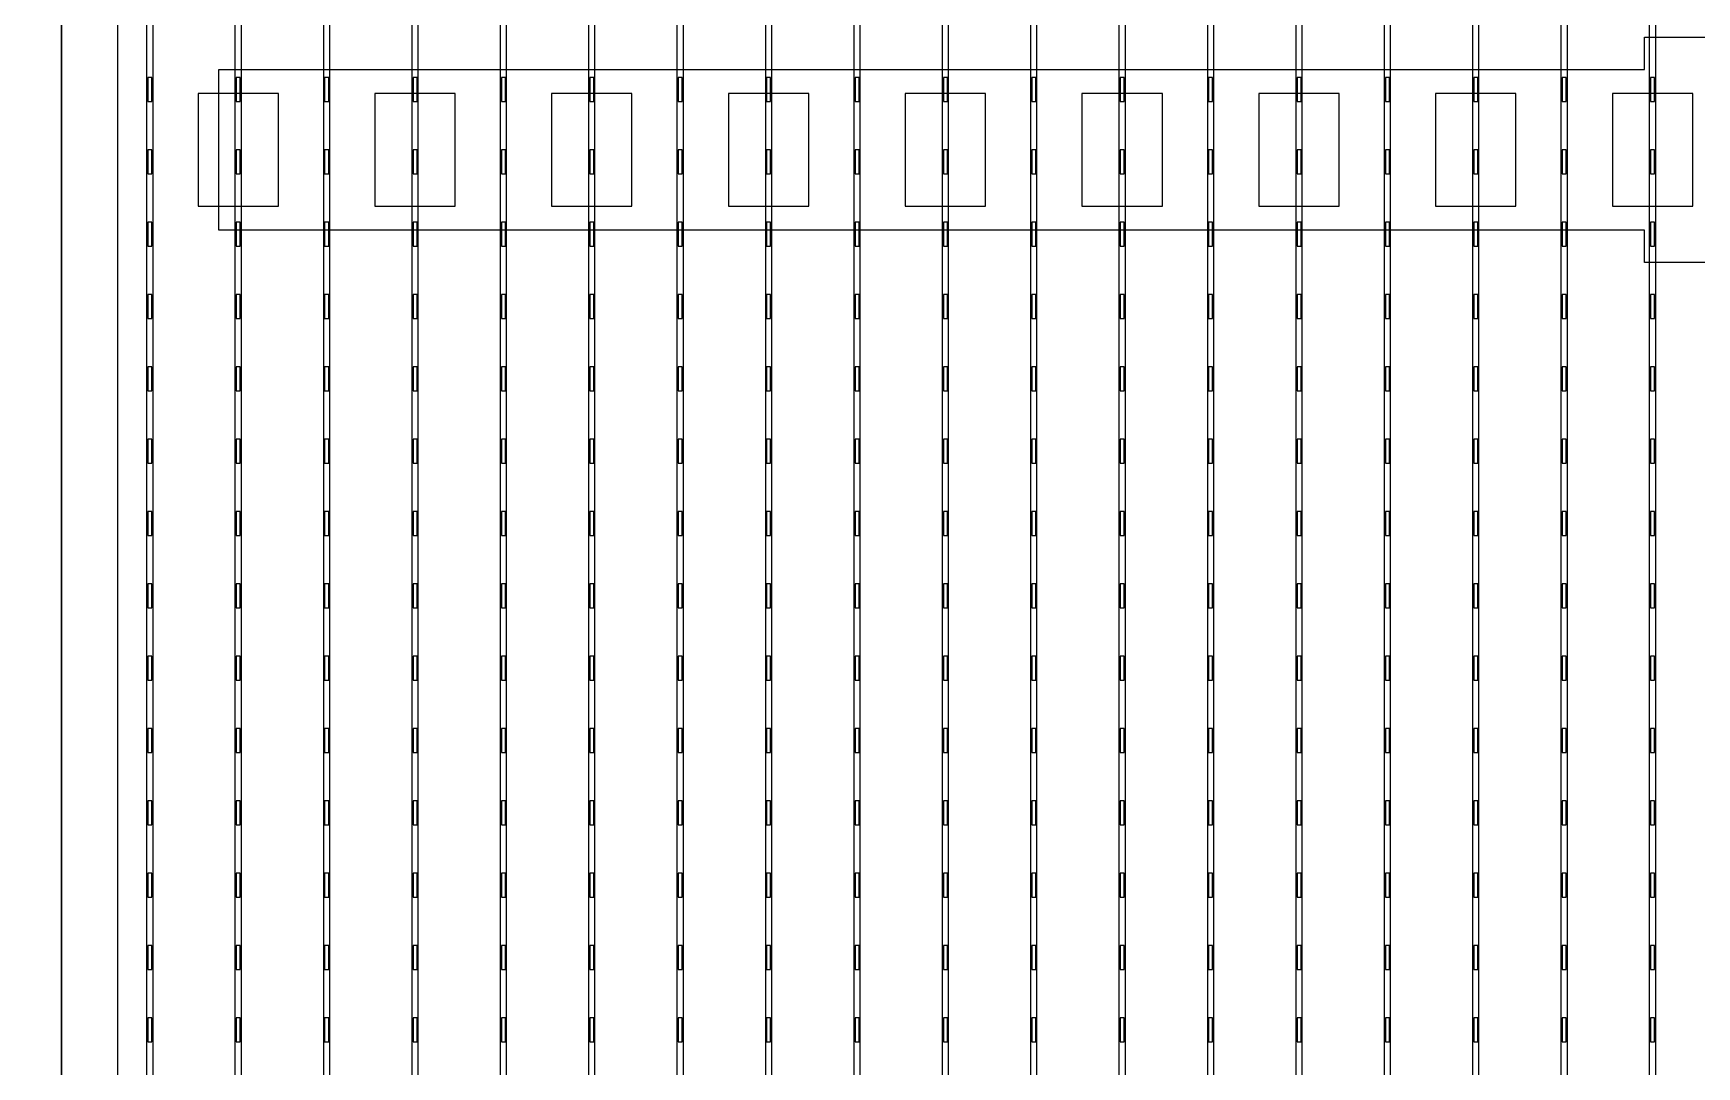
# Model space of a CAD drawing. Header units: millimetres. Extents: x -18 to 142, y -7 to 153.
# Drawn here: x 20.2 to 30.55, y 132.9 to 139.32 of the extents above; entities that cross this region are included whole.
import ezdxf

# ---------------------------------------------------------------- set-up
doc = ezdxf.new("R2010")
doc.units = ezdxf.units.MM
for name, color, linetype in [('BUSBARS', 3, 'Continuous'), ('CELLS', 5, 'Continuous'), ('CONTACT_PADS', 2, 'Continuous'), ('DICING', 4, 'Continuous'), ('FINGERS', 1, 'Continuous'), ('INSULATION', 2, 'Continuous')]:
    doc.layers.add(name, color=color, linetype=linetype)

msp = doc.modelspace()

# ---------------------------------------------------------------- linework, layer by layer
at = {"layer": 'BUSBARS'}
msp.add_lwpolyline([(40.29, 139.1), (40.29, 138.1), (31.42, 138.1), (31.42, 137.9), (30.22, 137.9), (30.22, 138.1), (21.35, 138.1), (21.35, 139.1), (30.22, 139.1), (30.22, 139.3), (31.42, 139.3), (31.42, 139.1), (40.29, 139.1)], close=True, dxfattribs=at)
at = {"layer": 'CELLS'}
for points in [[(20.37, 124.9), (20.37, 145.8), (-0.53, 145.8), (-0.53, 124.9), (20.37, 124.9)], [(41.27, 124.9), (41.27, 145.8), (20.37, 145.8), (20.37, 124.9), (41.27, 124.9)]]:
    msp.add_lwpolyline(points, close=True, dxfattribs=at)
at = {"layer": 'CONTACT_PADS'}
for points in [[(20.933, 138.9), (20.933, 139.05), (20.908, 139.05), (20.908, 138.9), (20.933, 138.9)], [(21.483, 138.9), (21.483, 139.05), (21.458, 139.05), (21.458, 138.9), (21.483, 138.9)], [(22.033, 138.9), (22.033, 139.05), (22.008, 139.05), (22.008, 138.9), (22.033, 138.9)], [(22.583, 138.9), (22.583, 139.05), (22.558, 139.05), (22.558, 138.9), (22.583, 138.9)], [(23.133, 138.9), (23.133, 139.05), (23.108, 139.05), (23.108, 138.9), (23.133, 138.9)], [(23.683, 138.9), (23.683, 139.05), (23.658, 139.05), (23.658, 138.9), (23.683, 138.9)], [(24.233, 138.9), (24.233, 139.05), (24.208, 139.05), (24.208, 138.9), (24.233, 138.9)], [(24.783, 138.9), (24.783, 139.05), (24.758, 139.05), (24.758, 138.9), (24.783, 138.9)], [(25.333, 138.9), (25.333, 139.05), (25.308, 139.05), (25.308, 138.9), (25.333, 138.9)], [(25.883, 138.9), (25.883, 139.05), (25.858, 139.05), (25.858, 138.9), (25.883, 138.9)], [(26.433, 138.9), (26.433, 139.05), (26.408, 139.05), (26.408, 138.9), (26.433, 138.9)], [(26.983, 138.9), (26.983, 139.05), (26.958, 139.05), (26.958, 138.9), (26.983, 138.9)], [(27.533, 138.9), (27.533, 139.05), (27.508, 139.05), (27.508, 138.9), (27.533, 138.9)], [(28.083, 138.9), (28.083, 139.05), (28.058, 139.05), (28.058, 138.9), (28.083, 138.9)], [(28.633, 138.9), (28.633, 139.05), (28.608, 139.05), (28.608, 138.9), (28.633, 138.9)], [(29.183, 138.9), (29.183, 139.05), (29.158, 139.05), (29.158, 138.9), (29.183, 138.9)], [(29.733, 138.9), (29.733, 139.05), (29.708, 139.05), (29.708, 138.9), (29.733, 138.9)], [(30.283, 138.9), (30.283, 139.05), (30.258, 139.05), (30.258, 138.9), (30.283, 138.9)], [(20.933, 138.45), (20.933, 138.6), (20.908, 138.6), (20.908, 138.45), (20.933, 138.45)], [(21.483, 138.45), (21.483, 138.6), (21.458, 138.6), (21.458, 138.45), (21.483, 138.45)], [(22.033, 138.45), (22.033, 138.6), (22.008, 138.6), (22.008, 138.45), (22.033, 138.45)], [(22.583, 138.45), (22.583, 138.6), (22.558, 138.6), (22.558, 138.45), (22.583, 138.45)], [(23.133, 138.45), (23.133, 138.6), (23.108, 138.6), (23.108, 138.45), (23.133, 138.45)], [(23.683, 138.45), (23.683, 138.6), (23.658, 138.6), (23.658, 138.45), (23.683, 138.45)], [(24.233, 138.45), (24.233, 138.6), (24.208, 138.6), (24.208, 138.45), (24.233, 138.45)], [(24.783, 138.45), (24.783, 138.6), (24.758, 138.6), (24.758, 138.45), (24.783, 138.45)], [(25.333, 138.45), (25.333, 138.6), (25.308, 138.6), (25.308, 138.45), (25.333, 138.45)], [(25.883, 138.45), (25.883, 138.6), (25.858, 138.6), (25.858, 138.45), (25.883, 138.45)], [(26.433, 138.45), (26.433, 138.6), (26.408, 138.6), (26.408, 138.45), (26.433, 138.45)], [(26.983, 138.45), (26.983, 138.6), (26.958, 138.6), (26.958, 138.45), (26.983, 138.45)], [(27.533, 138.45), (27.533, 138.6), (27.508, 138.6), (27.508, 138.45), (27.533, 138.45)], [(28.083, 138.45), (28.083, 138.6), (28.058, 138.6), (28.058, 138.45), (28.083, 138.45)], [(28.633, 138.45), (28.633, 138.6), (28.608, 138.6), (28.608, 138.45), (28.633, 138.45)], [(29.183, 138.45), (29.183, 138.6), (29.158, 138.6), (29.158, 138.45), (29.183, 138.45)], [(29.733, 138.45), (29.733, 138.6), (29.708, 138.6), (29.708, 138.45), (29.733, 138.45)], [(30.283, 138.45), (30.283, 138.6), (30.258, 138.6), (30.258, 138.45), (30.283, 138.45)], [(20.933, 138), (20.933, 138.15), (20.908, 138.15), (20.908, 138), (20.933, 138)], [(21.483, 138), (21.483, 138.15), (21.458, 138.15), (21.458, 138), (21.483, 138)], [(22.033, 138), (22.033, 138.15), (22.008, 138.15), (22.008, 138), (22.033, 138)], [(22.583, 138), (22.583, 138.15), (22.558, 138.15), (22.558, 138), (22.583, 138)], [(23.133, 138), (23.133, 138.15), (23.108, 138.15), (23.108, 138), (23.133, 138)], [(23.683, 138), (23.683, 138.15), (23.658, 138.15), (23.658, 138), (23.683, 138)], [(24.233, 138), (24.233, 138.15), (24.208, 138.15), (24.208, 138), (24.233, 138)], [(24.783, 138), (24.783, 138.15), (24.758, 138.15), (24.758, 138), (24.783, 138)], [(25.333, 138), (25.333, 138.15), (25.308, 138.15), (25.308, 138), (25.333, 138)], [(25.883, 138), (25.883, 138.15), (25.858, 138.15), (25.858, 138), (25.883, 138)], [(26.433, 138), (26.433, 138.15), (26.408, 138.15), (26.408, 138), (26.433, 138)], [(26.983, 138), (26.983, 138.15), (26.958, 138.15), (26.958, 138), (26.983, 138)], [(27.533, 138), (27.533, 138.15), (27.508, 138.15), (27.508, 138), (27.533, 138)], [(28.083, 138), (28.083, 138.15), (28.058, 138.15), (28.058, 138), (28.083, 138)], [(28.633, 138), (28.633, 138.15), (28.608, 138.15), (28.608, 138), (28.633, 138)], [(29.183, 138), (29.183, 138.15), (29.158, 138.15), (29.158, 138), (29.183, 138)], [(29.733, 138), (29.733, 138.15), (29.708, 138.15), (29.708, 138), (29.733, 138)], [(30.283, 138), (30.283, 138.15), (30.258, 138.15), (30.258, 138), (30.283, 138)], [(20.933, 137.55), (20.933, 137.7), (20.908, 137.7), (20.908, 137.55), (20.933, 137.55)], [(21.483, 137.55), (21.483, 137.7), (21.458, 137.7), (21.458, 137.55), (21.483, 137.55)], [(22.033, 137.55), (22.033, 137.7), (22.008, 137.7), (22.008, 137.55), (22.033, 137.55)], [(22.583, 137.55), (22.583, 137.7), (22.558, 137.7), (22.558, 137.55), (22.583, 137.55)], [(23.133, 137.55), (23.133, 137.7), (23.108, 137.7), (23.108, 137.55), (23.133, 137.55)], [(23.683, 137.55), (23.683, 137.7), (23.658, 137.7), (23.658, 137.55), (23.683, 137.55)], [(24.233, 137.55), (24.233, 137.7), (24.208, 137.7), (24.208, 137.55), (24.233, 137.55)], [(24.783, 137.55), (24.783, 137.7), (24.758, 137.7), (24.758, 137.55), (24.783, 137.55)], [(25.333, 137.55), (25.333, 137.7), (25.308, 137.7), (25.308, 137.55), (25.333, 137.55)], [(25.883, 137.55), (25.883, 137.7), (25.858, 137.7), (25.858, 137.55), (25.883, 137.55)], [(26.433, 137.55), (26.433, 137.7), (26.408, 137.7), (26.408, 137.55), (26.433, 137.55)], [(26.983, 137.55), (26.983, 137.7), (26.958, 137.7), (26.958, 137.55), (26.983, 137.55)], [(27.533, 137.55), (27.533, 137.7), (27.508, 137.7), (27.508, 137.55), (27.533, 137.55)], [(28.083, 137.55), (28.083, 137.7), (28.058, 137.7), (28.058, 137.55), (28.083, 137.55)], [(28.633, 137.55), (28.633, 137.7), (28.608, 137.7), (28.608, 137.55), (28.633, 137.55)], [(29.183, 137.55), (29.183, 137.7), (29.158, 137.7), (29.158, 137.55), (29.183, 137.55)], [(29.733, 137.55), (29.733, 137.7), (29.708, 137.7), (29.708, 137.55), (29.733, 137.55)], [(30.283, 137.55), (30.283, 137.7), (30.258, 137.7), (30.258, 137.55), (30.283, 137.55)], [(20.933, 137.1), (20.933, 137.25), (20.908, 137.25), (20.908, 137.1), (20.933, 137.1)], [(21.483, 137.1), (21.483, 137.25), (21.458, 137.25), (21.458, 137.1), (21.483, 137.1)], [(22.033, 137.1), (22.033, 137.25), (22.008, 137.25), (22.008, 137.1), (22.033, 137.1)], [(22.583, 137.1), (22.583, 137.25), (22.558, 137.25), (22.558, 137.1), (22.583, 137.1)], [(23.133, 137.1), (23.133, 137.25), (23.108, 137.25), (23.108, 137.1), (23.133, 137.1)], [(23.683, 137.1), (23.683, 137.25), (23.658, 137.25), (23.658, 137.1), (23.683, 137.1)], [(24.233, 137.1), (24.233, 137.25), (24.208, 137.25), (24.208, 137.1), (24.233, 137.1)], [(24.783, 137.1), (24.783, 137.25), (24.758, 137.25), (24.758, 137.1), (24.783, 137.1)], [(25.333, 137.1), (25.333, 137.25), (25.308, 137.25), (25.308, 137.1), (25.333, 137.1)], [(25.883, 137.1), (25.883, 137.25), (25.858, 137.25), (25.858, 137.1), (25.883, 137.1)], [(26.433, 137.1), (26.433, 137.25), (26.408, 137.25), (26.408, 137.1), (26.433, 137.1)], [(26.983, 137.1), (26.983, 137.25), (26.958, 137.25), (26.958, 137.1), (26.983, 137.1)], [(27.533, 137.1), (27.533, 137.25), (27.508, 137.25), (27.508, 137.1), (27.533, 137.1)], [(28.083, 137.1), (28.083, 137.25), (28.058, 137.25), (28.058, 137.1), (28.083, 137.1)], [(28.633, 137.1), (28.633, 137.25), (28.608, 137.25), (28.608, 137.1), (28.633, 137.1)], [(29.183, 137.1), (29.183, 137.25), (29.158, 137.25), (29.158, 137.1), (29.183, 137.1)], [(29.733, 137.1), (29.733, 137.25), (29.708, 137.25), (29.708, 137.1), (29.733, 137.1)], [(30.283, 137.1), (30.283, 137.25), (30.258, 137.25), (30.258, 137.1), (30.283, 137.1)], [(20.933, 136.65), (20.933, 136.8), (20.908, 136.8), (20.908, 136.65), (20.933, 136.65)], [(21.483, 136.65), (21.483, 136.8), (21.458, 136.8), (21.458, 136.65), (21.483, 136.65)], [(22.033, 136.65), (22.033, 136.8), (22.008, 136.8), (22.008, 136.65), (22.033, 136.65)], [(22.583, 136.65), (22.583, 136.8), (22.558, 136.8), (22.558, 136.65), (22.583, 136.65)], [(23.133, 136.65), (23.133, 136.8), (23.108, 136.8), (23.108, 136.65), (23.133, 136.65)], [(23.683, 136.65), (23.683, 136.8), (23.658, 136.8), (23.658, 136.65), (23.683, 136.65)], [(24.233, 136.65), (24.233, 136.8), (24.208, 136.8), (24.208, 136.65), (24.233, 136.65)], [(24.783, 136.65), (24.783, 136.8), (24.758, 136.8), (24.758, 136.65), (24.783, 136.65)], [(25.333, 136.65), (25.333, 136.8), (25.308, 136.8), (25.308, 136.65), (25.333, 136.65)], [(25.883, 136.65), (25.883, 136.8), (25.858, 136.8), (25.858, 136.65), (25.883, 136.65)], [(26.433, 136.65), (26.433, 136.8), (26.408, 136.8), (26.408, 136.65), (26.433, 136.65)], [(26.983, 136.65), (26.983, 136.8), (26.958, 136.8), (26.958, 136.65), (26.983, 136.65)], [(27.533, 136.65), (27.533, 136.8), (27.508, 136.8), (27.508, 136.65), (27.533, 136.65)], [(28.083, 136.65), (28.083, 136.8), (28.058, 136.8), (28.058, 136.65), (28.083, 136.65)], [(28.633, 136.65), (28.633, 136.8), (28.608, 136.8), (28.608, 136.65), (28.633, 136.65)], [(29.183, 136.65), (29.183, 136.8), (29.158, 136.8), (29.158, 136.65), (29.183, 136.65)], [(29.733, 136.65), (29.733, 136.8), (29.708, 136.8), (29.708, 136.65), (29.733, 136.65)], [(30.283, 136.65), (30.283, 136.8), (30.258, 136.8), (30.258, 136.65), (30.283, 136.65)], [(20.933, 136.2), (20.933, 136.35), (20.908, 136.35), (20.908, 136.2), (20.933, 136.2)], [(21.483, 136.2), (21.483, 136.35), (21.458, 136.35), (21.458, 136.2), (21.483, 136.2)], [(22.033, 136.2), (22.033, 136.35), (22.008, 136.35), (22.008, 136.2), (22.033, 136.2)], [(22.583, 136.2), (22.583, 136.35), (22.558, 136.35), (22.558, 136.2), (22.583, 136.2)], [(23.133, 136.2), (23.133, 136.35), (23.108, 136.35), (23.108, 136.2), (23.133, 136.2)], [(23.683, 136.2), (23.683, 136.35), (23.658, 136.35), (23.658, 136.2), (23.683, 136.2)], [(24.233, 136.2), (24.233, 136.35), (24.208, 136.35), (24.208, 136.2), (24.233, 136.2)], [(24.783, 136.2), (24.783, 136.35), (24.758, 136.35), (24.758, 136.2), (24.783, 136.2)], [(25.333, 136.2), (25.333, 136.35), (25.308, 136.35), (25.308, 136.2), (25.333, 136.2)], [(25.883, 136.2), (25.883, 136.35), (25.858, 136.35), (25.858, 136.2), (25.883, 136.2)], [(26.433, 136.2), (26.433, 136.35), (26.408, 136.35), (26.408, 136.2), (26.433, 136.2)], [(26.983, 136.2), (26.983, 136.35), (26.958, 136.35), (26.958, 136.2), (26.983, 136.2)], [(27.533, 136.2), (27.533, 136.35), (27.508, 136.35), (27.508, 136.2), (27.533, 136.2)], [(28.083, 136.2), (28.083, 136.35), (28.058, 136.35), (28.058, 136.2), (28.083, 136.2)], [(28.633, 136.2), (28.633, 136.35), (28.608, 136.35), (28.608, 136.2), (28.633, 136.2)], [(29.183, 136.2), (29.183, 136.35), (29.158, 136.35), (29.158, 136.2), (29.183, 136.2)], [(29.733, 136.2), (29.733, 136.35), (29.708, 136.35), (29.708, 136.2), (29.733, 136.2)], [(30.283, 136.2), (30.283, 136.35), (30.258, 136.35), (30.258, 136.2), (30.283, 136.2)], [(20.933, 135.75), (20.933, 135.9), (20.908, 135.9), (20.908, 135.75), (20.933, 135.75)], [(21.483, 135.75), (21.483, 135.9), (21.458, 135.9), (21.458, 135.75), (21.483, 135.75)], [(22.033, 135.75), (22.033, 135.9), (22.008, 135.9), (22.008, 135.75), (22.033, 135.75)], [(22.583, 135.75), (22.583, 135.9), (22.558, 135.9), (22.558, 135.75), (22.583, 135.75)], [(23.133, 135.75), (23.133, 135.9), (23.108, 135.9), (23.108, 135.75), (23.133, 135.75)], [(23.683, 135.75), (23.683, 135.9), (23.658, 135.9), (23.658, 135.75), (23.683, 135.75)], [(24.233, 135.75), (24.233, 135.9), (24.208, 135.9), (24.208, 135.75), (24.233, 135.75)], [(24.783, 135.75), (24.783, 135.9), (24.758, 135.9), (24.758, 135.75), (24.783, 135.75)], [(25.333, 135.75), (25.333, 135.9), (25.308, 135.9), (25.308, 135.75), (25.333, 135.75)], [(25.883, 135.75), (25.883, 135.9), (25.858, 135.9), (25.858, 135.75), (25.883, 135.75)], [(26.433, 135.75), (26.433, 135.9), (26.408, 135.9), (26.408, 135.75), (26.433, 135.75)], [(26.983, 135.75), (26.983, 135.9), (26.958, 135.9), (26.958, 135.75), (26.983, 135.75)], [(27.533, 135.75), (27.533, 135.9), (27.508, 135.9), (27.508, 135.75), (27.533, 135.75)], [(28.083, 135.75), (28.083, 135.9), (28.058, 135.9), (28.058, 135.75), (28.083, 135.75)], [(28.633, 135.75), (28.633, 135.9), (28.608, 135.9), (28.608, 135.75), (28.633, 135.75)], [(29.183, 135.75), (29.183, 135.9), (29.158, 135.9), (29.158, 135.75), (29.183, 135.75)], [(29.733, 135.75), (29.733, 135.9), (29.708, 135.9), (29.708, 135.75), (29.733, 135.75)], [(30.283, 135.75), (30.283, 135.9), (30.258, 135.9), (30.258, 135.75), (30.283, 135.75)], [(20.933, 135.3), (20.933, 135.45), (20.908, 135.45), (20.908, 135.3), (20.933, 135.3)], [(21.483, 135.3), (21.483, 135.45), (21.458, 135.45), (21.458, 135.3), (21.483, 135.3)], [(22.033, 135.3), (22.033, 135.45), (22.008, 135.45), (22.008, 135.3), (22.033, 135.3)], [(22.583, 135.3), (22.583, 135.45), (22.558, 135.45), (22.558, 135.3), (22.583, 135.3)], [(23.133, 135.3), (23.133, 135.45), (23.108, 135.45), (23.108, 135.3), (23.133, 135.3)], [(23.683, 135.3), (23.683, 135.45), (23.658, 135.45), (23.658, 135.3), (23.683, 135.3)], [(24.233, 135.3), (24.233, 135.45), (24.208, 135.45), (24.208, 135.3), (24.233, 135.3)], [(24.783, 135.3), (24.783, 135.45), (24.758, 135.45), (24.758, 135.3), (24.783, 135.3)], [(25.333, 135.3), (25.333, 135.45), (25.308, 135.45), (25.308, 135.3), (25.333, 135.3)], [(25.883, 135.3), (25.883, 135.45), (25.858, 135.45), (25.858, 135.3), (25.883, 135.3)], [(26.433, 135.3), (26.433, 135.45), (26.408, 135.45), (26.408, 135.3), (26.433, 135.3)], [(26.983, 135.3), (26.983, 135.45), (26.958, 135.45), (26.958, 135.3), (26.983, 135.3)], [(27.533, 135.3), (27.533, 135.45), (27.508, 135.45), (27.508, 135.3), (27.533, 135.3)], [(28.083, 135.3), (28.083, 135.45), (28.058, 135.45), (28.058, 135.3), (28.083, 135.3)], [(28.633, 135.3), (28.633, 135.45), (28.608, 135.45), (28.608, 135.3), (28.633, 135.3)], [(29.183, 135.3), (29.183, 135.45), (29.158, 135.45), (29.158, 135.3), (29.183, 135.3)], [(29.733, 135.3), (29.733, 135.45), (29.708, 135.45), (29.708, 135.3), (29.733, 135.3)], [(30.283, 135.3), (30.283, 135.45), (30.258, 135.45), (30.258, 135.3), (30.283, 135.3)], [(20.933, 134.85), (20.933, 135), (20.908, 135), (20.908, 134.85), (20.933, 134.85)], [(21.483, 134.85), (21.483, 135), (21.458, 135), (21.458, 134.85), (21.483, 134.85)], [(22.033, 134.85), (22.033, 135), (22.008, 135), (22.008, 134.85), (22.033, 134.85)], [(22.583, 134.85), (22.583, 135), (22.558, 135), (22.558, 134.85), (22.583, 134.85)], [(23.133, 134.85), (23.133, 135), (23.108, 135), (23.108, 134.85), (23.133, 134.85)], [(23.683, 134.85), (23.683, 135), (23.658, 135), (23.658, 134.85), (23.683, 134.85)], [(24.233, 134.85), (24.233, 135), (24.208, 135), (24.208, 134.85), (24.233, 134.85)], [(24.783, 134.85), (24.783, 135), (24.758, 135), (24.758, 134.85), (24.783, 134.85)], [(25.333, 134.85), (25.333, 135), (25.308, 135), (25.308, 134.85), (25.333, 134.85)], [(25.883, 134.85), (25.883, 135), (25.858, 135), (25.858, 134.85), (25.883, 134.85)], [(26.433, 134.85), (26.433, 135), (26.408, 135), (26.408, 134.85), (26.433, 134.85)], [(26.983, 134.85), (26.983, 135), (26.958, 135), (26.958, 134.85), (26.983, 134.85)], [(27.533, 134.85), (27.533, 135), (27.508, 135), (27.508, 134.85), (27.533, 134.85)], [(28.083, 134.85), (28.083, 135), (28.058, 135), (28.058, 134.85), (28.083, 134.85)], [(28.633, 134.85), (28.633, 135), (28.608, 135), (28.608, 134.85), (28.633, 134.85)], [(29.183, 134.85), (29.183, 135), (29.158, 135), (29.158, 134.85), (29.183, 134.85)], [(29.733, 134.85), (29.733, 135), (29.708, 135), (29.708, 134.85), (29.733, 134.85)], [(30.283, 134.85), (30.283, 135), (30.258, 135), (30.258, 134.85), (30.283, 134.85)], [(20.933, 134.4), (20.933, 134.55), (20.908, 134.55), (20.908, 134.4), (20.933, 134.4)], [(21.483, 134.4), (21.483, 134.55), (21.458, 134.55), (21.458, 134.4), (21.483, 134.4)], [(22.033, 134.4), (22.033, 134.55), (22.008, 134.55), (22.008, 134.4), (22.033, 134.4)], [(22.583, 134.4), (22.583, 134.55), (22.558, 134.55), (22.558, 134.4), (22.583, 134.4)], [(23.133, 134.4), (23.133, 134.55), (23.108, 134.55), (23.108, 134.4), (23.133, 134.4)], [(23.683, 134.4), (23.683, 134.55), (23.658, 134.55), (23.658, 134.4), (23.683, 134.4)], [(24.233, 134.4), (24.233, 134.55), (24.208, 134.55), (24.208, 134.4), (24.233, 134.4)], [(24.783, 134.4), (24.783, 134.55), (24.758, 134.55), (24.758, 134.4), (24.783, 134.4)], [(25.333, 134.4), (25.333, 134.55), (25.308, 134.55), (25.308, 134.4), (25.333, 134.4)], [(25.883, 134.4), (25.883, 134.55), (25.858, 134.55), (25.858, 134.4), (25.883, 134.4)], [(26.433, 134.4), (26.433, 134.55), (26.408, 134.55), (26.408, 134.4), (26.433, 134.4)], [(26.983, 134.4), (26.983, 134.55), (26.958, 134.55), (26.958, 134.4), (26.983, 134.4)], [(27.533, 134.4), (27.533, 134.55), (27.508, 134.55), (27.508, 134.4), (27.533, 134.4)], [(28.083, 134.4), (28.083, 134.55), (28.058, 134.55), (28.058, 134.4), (28.083, 134.4)], [(28.633, 134.4), (28.633, 134.55), (28.608, 134.55), (28.608, 134.4), (28.633, 134.4)], [(29.183, 134.4), (29.183, 134.55), (29.158, 134.55), (29.158, 134.4), (29.183, 134.4)], [(29.733, 134.4), (29.733, 134.55), (29.708, 134.55), (29.708, 134.4), (29.733, 134.4)], [(30.283, 134.4), (30.283, 134.55), (30.258, 134.55), (30.258, 134.4), (30.283, 134.4)], [(20.933, 133.95), (20.933, 134.1), (20.908, 134.1), (20.908, 133.95), (20.933, 133.95)], [(21.483, 133.95), (21.483, 134.1), (21.458, 134.1), (21.458, 133.95), (21.483, 133.95)], [(22.033, 133.95), (22.033, 134.1), (22.008, 134.1), (22.008, 133.95), (22.033, 133.95)], [(22.583, 133.95), (22.583, 134.1), (22.558, 134.1), (22.558, 133.95), (22.583, 133.95)], [(23.133, 133.95), (23.133, 134.1), (23.108, 134.1), (23.108, 133.95), (23.133, 133.95)], [(23.683, 133.95), (23.683, 134.1), (23.658, 134.1), (23.658, 133.95), (23.683, 133.95)], [(24.233, 133.95), (24.233, 134.1), (24.208, 134.1), (24.208, 133.95), (24.233, 133.95)], [(24.783, 133.95), (24.783, 134.1), (24.758, 134.1), (24.758, 133.95), (24.783, 133.95)], [(25.333, 133.95), (25.333, 134.1), (25.308, 134.1), (25.308, 133.95), (25.333, 133.95)], [(25.883, 133.95), (25.883, 134.1), (25.858, 134.1), (25.858, 133.95), (25.883, 133.95)], [(26.433, 133.95), (26.433, 134.1), (26.408, 134.1), (26.408, 133.95), (26.433, 133.95)], [(26.983, 133.95), (26.983, 134.1), (26.958, 134.1), (26.958, 133.95), (26.983, 133.95)], [(27.533, 133.95), (27.533, 134.1), (27.508, 134.1), (27.508, 133.95), (27.533, 133.95)], [(28.083, 133.95), (28.083, 134.1), (28.058, 134.1), (28.058, 133.95), (28.083, 133.95)], [(28.633, 133.95), (28.633, 134.1), (28.608, 134.1), (28.608, 133.95), (28.633, 133.95)], [(29.183, 133.95), (29.183, 134.1), (29.158, 134.1), (29.158, 133.95), (29.183, 133.95)], [(29.733, 133.95), (29.733, 134.1), (29.708, 134.1), (29.708, 133.95), (29.733, 133.95)], [(30.283, 133.95), (30.283, 134.1), (30.258, 134.1), (30.258, 133.95), (30.283, 133.95)], [(20.933, 133.5), (20.933, 133.65), (20.908, 133.65), (20.908, 133.5), (20.933, 133.5)], [(21.483, 133.5), (21.483, 133.65), (21.458, 133.65), (21.458, 133.5), (21.483, 133.5)], [(22.033, 133.5), (22.033, 133.65), (22.008, 133.65), (22.008, 133.5), (22.033, 133.5)], [(22.583, 133.5), (22.583, 133.65), (22.558, 133.65), (22.558, 133.5), (22.583, 133.5)], [(23.133, 133.5), (23.133, 133.65), (23.108, 133.65), (23.108, 133.5), (23.133, 133.5)], [(23.683, 133.5), (23.683, 133.65), (23.658, 133.65), (23.658, 133.5), (23.683, 133.5)], [(24.233, 133.5), (24.233, 133.65), (24.208, 133.65), (24.208, 133.5), (24.233, 133.5)], [(24.783, 133.5), (24.783, 133.65), (24.758, 133.65), (24.758, 133.5), (24.783, 133.5)], [(25.333, 133.5), (25.333, 133.65), (25.308, 133.65), (25.308, 133.5), (25.333, 133.5)], [(25.883, 133.5), (25.883, 133.65), (25.858, 133.65), (25.858, 133.5), (25.883, 133.5)], [(26.433, 133.5), (26.433, 133.65), (26.408, 133.65), (26.408, 133.5), (26.433, 133.5)], [(26.983, 133.5), (26.983, 133.65), (26.958, 133.65), (26.958, 133.5), (26.983, 133.5)], [(27.533, 133.5), (27.533, 133.65), (27.508, 133.65), (27.508, 133.5), (27.533, 133.5)], [(28.083, 133.5), (28.083, 133.65), (28.058, 133.65), (28.058, 133.5), (28.083, 133.5)], [(28.633, 133.5), (28.633, 133.65), (28.608, 133.65), (28.608, 133.5), (28.633, 133.5)], [(29.183, 133.5), (29.183, 133.65), (29.158, 133.65), (29.158, 133.5), (29.183, 133.5)], [(29.733, 133.5), (29.733, 133.65), (29.708, 133.65), (29.708, 133.5), (29.733, 133.5)], [(30.283, 133.5), (30.283, 133.65), (30.258, 133.65), (30.258, 133.5), (30.283, 133.5)], [(20.933, 133.05), (20.933, 133.2), (20.908, 133.2), (20.908, 133.05), (20.933, 133.05)], [(21.483, 133.05), (21.483, 133.2), (21.458, 133.2), (21.458, 133.05), (21.483, 133.05)], [(22.033, 133.05), (22.033, 133.2), (22.008, 133.2), (22.008, 133.05), (22.033, 133.05)], [(22.583, 133.05), (22.583, 133.2), (22.558, 133.2), (22.558, 133.05), (22.583, 133.05)], [(23.133, 133.05), (23.133, 133.2), (23.108, 133.2), (23.108, 133.05), (23.133, 133.05)], [(23.683, 133.05), (23.683, 133.2), (23.658, 133.2), (23.658, 133.05), (23.683, 133.05)], [(24.233, 133.05), (24.233, 133.2), (24.208, 133.2), (24.208, 133.05), (24.233, 133.05)], [(24.783, 133.05), (24.783, 133.2), (24.758, 133.2), (24.758, 133.05), (24.783, 133.05)], [(25.333, 133.05), (25.333, 133.2), (25.308, 133.2), (25.308, 133.05), (25.333, 133.05)], [(25.883, 133.05), (25.883, 133.2), (25.858, 133.2), (25.858, 133.05), (25.883, 133.05)], [(26.433, 133.05), (26.433, 133.2), (26.408, 133.2), (26.408, 133.05), (26.433, 133.05)], [(26.983, 133.05), (26.983, 133.2), (26.958, 133.2), (26.958, 133.05), (26.983, 133.05)], [(27.533, 133.05), (27.533, 133.2), (27.508, 133.2), (27.508, 133.05), (27.533, 133.05)], [(28.083, 133.05), (28.083, 133.2), (28.058, 133.2), (28.058, 133.05), (28.083, 133.05)], [(28.633, 133.05), (28.633, 133.2), (28.608, 133.2), (28.608, 133.05), (28.633, 133.05)], [(29.183, 133.05), (29.183, 133.2), (29.158, 133.2), (29.158, 133.05), (29.183, 133.05)], [(29.733, 133.05), (29.733, 133.2), (29.708, 133.2), (29.708, 133.05), (29.733, 133.05)], [(30.283, 133.05), (30.283, 133.2), (30.258, 133.2), (30.258, 133.05), (30.283, 133.05)]]:
    msp.add_lwpolyline(points, close=True, dxfattribs=at)
at = {"layer": 'DICING'}
msp.add_line((20.37, -7.35), (20.37, 152.65), dxfattribs=at)
msp.add_line((20.37, -7.35), (20.37, 152.65), dxfattribs=at)
msp.add_line((20.37, -7.35), (20.37, 152.65), dxfattribs=at)
msp.add_line((20.37, -7.35), (20.37, 152.65), dxfattribs=at)
msp.add_line((20.37, -7.35), (20.37, 152.65), dxfattribs=at)
msp.add_line((20.37, -7.35), (20.37, 152.65), dxfattribs=at)
msp.add_line((20.37, -7.35), (20.37, 152.65), dxfattribs=at)
msp.add_line((20.37, -7.35), (20.37, 152.65), dxfattribs=at)
msp.add_line((20.37, -7.35), (20.37, 152.65), dxfattribs=at)
msp.add_line((20.37, -7.35), (20.37, 152.65), dxfattribs=at)
msp.add_line((20.37, -7.35), (20.37, 152.65), dxfattribs=at)
msp.add_line((20.37, -7.35), (20.37, 152.65), dxfattribs=at)
at = {"layer": 'FINGERS'}
for points in [[(20.94, 125.4), (20.94, 145.3), (20.9, 145.3), (20.9, 125.4), (20.94, 125.4)], [(21.49, 125.4), (21.49, 145.3), (21.45, 145.3), (21.45, 125.4), (21.49, 125.4)], [(22.04, 125.4), (22.04, 145.3), (22, 145.3), (22, 125.4), (22.04, 125.4)], [(22.59, 125.4), (22.59, 145.3), (22.55, 145.3), (22.55, 125.4), (22.59, 125.4)], [(23.14, 125.4), (23.14, 145.3), (23.1, 145.3), (23.1, 125.4), (23.14, 125.4)], [(23.69, 125.4), (23.69, 145.3), (23.65, 145.3), (23.65, 125.4), (23.69, 125.4)], [(24.24, 125.4), (24.24, 145.3), (24.2, 145.3), (24.2, 125.4), (24.24, 125.4)], [(24.79, 125.4), (24.79, 145.3), (24.75, 145.3), (24.75, 125.4), (24.79, 125.4)], [(25.34, 125.4), (25.34, 145.3), (25.3, 145.3), (25.3, 125.4), (25.34, 125.4)], [(25.89, 125.4), (25.89, 145.3), (25.85, 145.3), (25.85, 125.4), (25.89, 125.4)], [(26.44, 125.4), (26.44, 145.3), (26.4, 145.3), (26.4, 125.4), (26.44, 125.4)], [(26.99, 125.4), (26.99, 145.3), (26.95, 145.3), (26.95, 125.4), (26.99, 125.4)], [(27.54, 125.4), (27.54, 145.3), (27.5, 145.3), (27.5, 125.4), (27.54, 125.4)], [(28.09, 125.4), (28.09, 145.3), (28.05, 145.3), (28.05, 125.4), (28.09, 125.4)], [(28.64, 125.4), (28.64, 145.3), (28.6, 145.3), (28.6, 125.4), (28.64, 125.4)], [(29.19, 125.4), (29.19, 145.3), (29.15, 145.3), (29.15, 125.4), (29.19, 125.4)], [(29.74, 125.4), (29.74, 145.3), (29.7, 145.3), (29.7, 125.4), (29.74, 125.4)], [(30.29, 125.4), (30.29, 145.3), (30.25, 145.3), (30.25, 125.4), (30.29, 125.4)]]:
    msp.add_lwpolyline(points, close=True, dxfattribs=at)
at = {"layer": 'INSULATION'}
for points in [[(40.92, 125.25), (40.92, 145.45), (20.72, 145.45), (20.72, 125.25), (40.92, 125.25)], [(21.72, 138.25), (21.72, 138.95), (21.22, 138.95), (21.22, 138.25), (21.72, 138.25)], [(22.82, 138.25), (22.82, 138.95), (22.32, 138.95), (22.32, 138.25), (22.82, 138.25)], [(23.92, 138.25), (23.92, 138.95), (23.42, 138.95), (23.42, 138.25), (23.92, 138.25)], [(25.02, 138.25), (25.02, 138.95), (24.52, 138.95), (24.52, 138.25), (25.02, 138.25)], [(26.12, 138.25), (26.12, 138.95), (25.62, 138.95), (25.62, 138.25), (26.12, 138.25)], [(27.22, 138.25), (27.22, 138.95), (26.72, 138.95), (26.72, 138.25), (27.22, 138.25)], [(28.32, 138.25), (28.32, 138.95), (27.82, 138.95), (27.82, 138.25), (28.32, 138.25)], [(29.42, 138.25), (29.42, 138.95), (28.92, 138.95), (28.92, 138.25), (29.42, 138.25)], [(30.52, 138.25), (30.52, 138.95), (30.02, 138.95), (30.02, 138.25), (30.52, 138.25)]]:
    msp.add_lwpolyline(points, close=True, dxfattribs=at)

doc.saveas('drawing.dxf')
